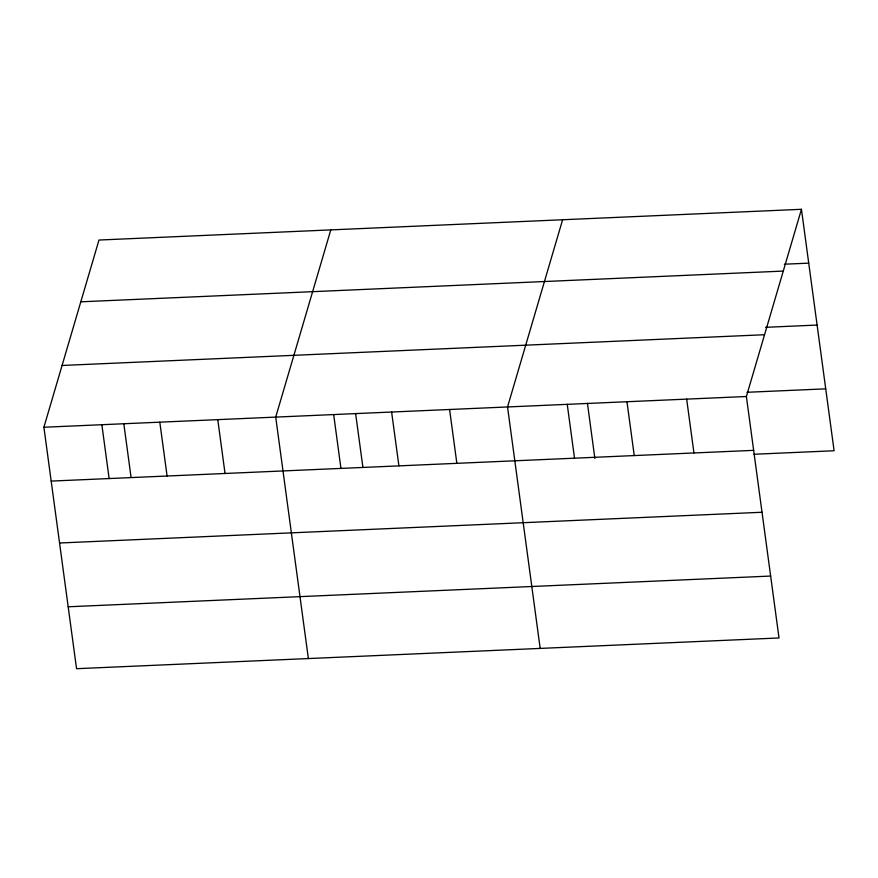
<?xml version="1.0" encoding="UTF-8"?>
<svg xmlns="http://www.w3.org/2000/svg" width="878" height="878" viewBox="0 0 878 878"><rect width="100%" height="100%" fill="white"/><g stroke="black" fill="none" stroke-linecap="round" stroke-linejoin="round"><path stroke-width="1.32" d="M801.449 209.304L746.377 396.505L779.016 637.966L76.551 668.696L43.9 427.246L98.984 240.034L801.449 209.304L834.1 450.754L754.037 454.255M330.797 229.893L275.714 417.105L308.365 658.555M562.611 219.752L507.539 406.964L540.179 648.414M784.306 264.212L808.737 263.148M80.798 301.812L783.275 271.082M765.539 327.318L817.1 325.058M62.075 365.467L764.551 334.727M747.024 392.29L825.726 388.844M43.9 427.246L746.377 396.505M51.176 481.089L753.653 450.348M59.55 542.999L762.027 512.258M68.177 606.786L770.654 576.056M686.662 399.117L693.949 452.96M626.958 401.729L634.234 455.572M587.437 403.331L594.889 458.514M567.243 404.341L574.519 458.184M449.58 409.499L456.856 463.343M391.621 412.034L398.908 465.878M355.612 413.472L362.899 467.315M333.673 414.57L340.949 468.413M217.766 419.64L225.042 473.483M159.807 422.175L167.083 476.019M123.798 423.613L131.074 477.456M101.859 424.711L109.135 478.554"/></g></svg>
